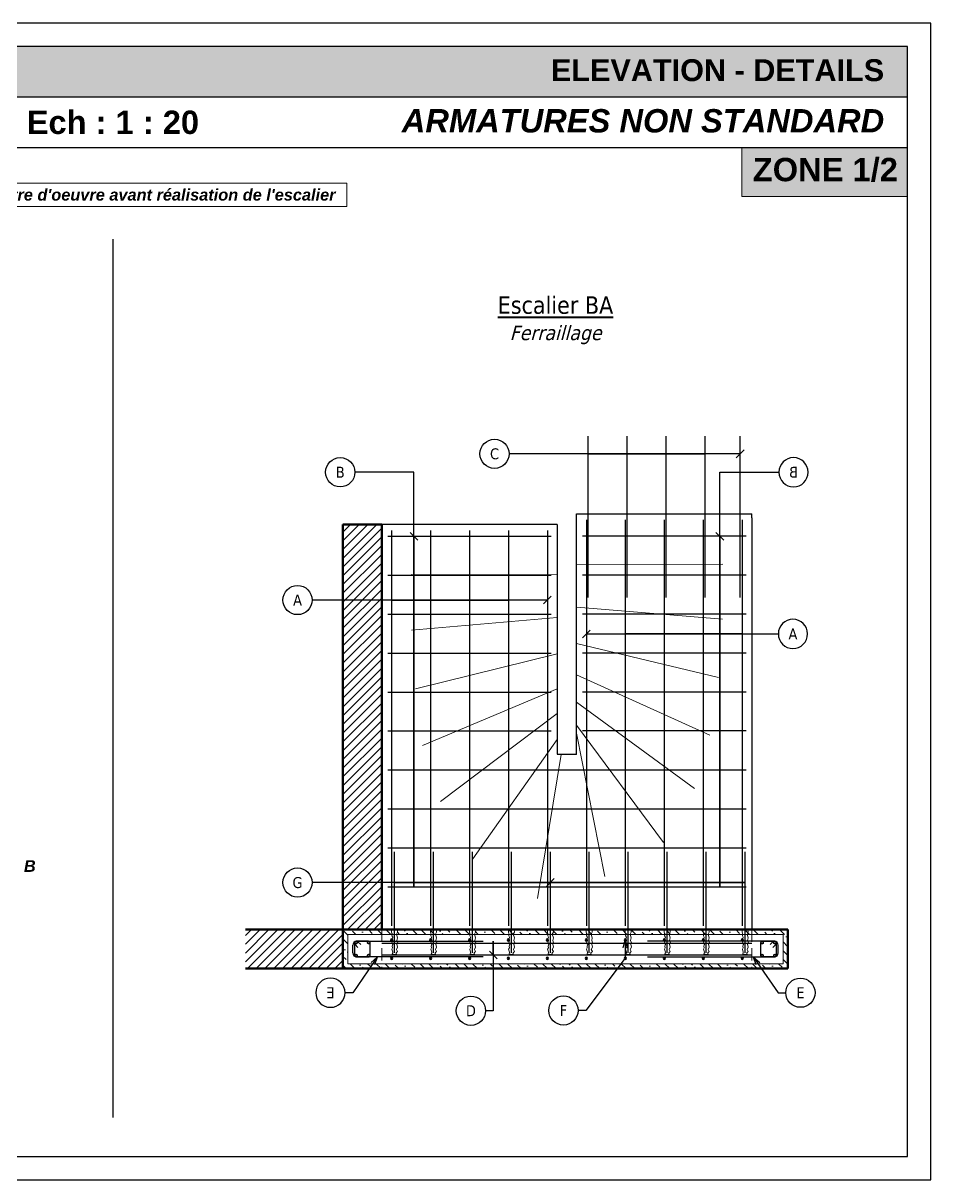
# Model space of a CAD drawing. Header units: millimetres. Extents: x 1206 to 5166, y 1455 to 2049.
# Drawn here: x 1580 to 2046, y 1455 to 2049 of the extents above; entities that cross this region are included whole.
import ezdxf
from ezdxf import colors
from ezdxf.entities.mleader import LeaderData, LeaderLine
from ezdxf.enums import TextEntityAlignment as Align
from ezdxf.math import Vec2, Vec3

# ---------------------------------------------------------------- set-up
doc = ezdxf.new("R2010")
doc.units = ezdxf.units.MM
doc.linetypes.add('CACHE', pattern=[9.525, 6.35, -3.175])
doc.linetypes.add('IMPORT-Pointillé', pattern=[150, 75, -75])
for name, color, linetype in [('ABAK_A-ANNOT', 7, 'Continuous'), ('ABAK_A-ANNOT FERRAILLAGES', 7, 'Continuous'), ('ABAK_BA-FERRAILLAGES', 1, 'Continuous'), ('ABAK_BA-FERRAILLAGES CACHES', 7, 'CACHE')]:
    doc.layers.add(name, color=color, linetype=linetype)
for name, color, linetype, lineweight in [('ABAK_A-CARTOUCHE', 7, 'Continuous', 20), ('ABAK_A-COTA', 7, 'Continuous', 18), ('ABAK_A-HACHURES', 253, 'Continuous', 15), ('ABAK_A-TITRES', 150, 'Continuous', 40), ('ABAK_BC-COFFRAGE-CA', 7, 'CACHE', 15), ('ABAK_BC-COFFRAGE-CO', 7, 'Continuous', 50), ('ABAK_BC-COFFRAGE-FIN', 5, 'Continuous', 15), ('ABAK_BC-COFFRAGE-VU', 7, 'Continuous', 30), ('ABAK_BC-EXISTANT', 252, 'Continuous', 15), ('ABAK_Hachures', 252, 'Continuous', 15)]:
    doc.layers.add(name, color=color, linetype=linetype, lineweight=lineweight)
doc.styles.add('ABAK_ANNO_BA', font='tahoma.ttf', dxfattribs={"height": 0.3})
doc.styles.add('ABAK_TXT', font='tahoma.ttf')
doc.styles.get("Standard").update_dxf_attribs({"font": 'arial.ttf'})

# ---------------------------------------------------------------- blocks, each defined once
blk = doc.blocks.new('*U84')
at = {"layer": 'ABAK_A-ANNOT', "true_color": 0xffcc00, "transparency": 33554687}
h = blk.add_hatch(color=40, dxfattribs=at)
h.dxf.hatch_style = 1
h.paths.add_polyline_path([(76, -12), (76, -38), (828, -38), (828, -12)])
at = {"layer": 'ABAK_A-HACHURES', "true_color": 0xa9d08e, "transparency": 33554687}
h = blk.add_hatch(color=63, dxfattribs=at)
h.dxf.hatch_style = 1
h.paths.add_polyline_path([(828, -89), (828, -64), (743.02, -64), (743.02, -89)])
for p, q in [((828, -64), (728, -64)), ((743.02, -64), (743.02, -89)), ((743.02, -89), (828, -89))]:
    blk.add_line(p, q)
at = {"layer": 'ABAK_A-ANNOT'}
for p, q in [((828, -12), (12, -12)), ((828, -581.97), (828, -12)), ((828, -38), (76, -38)), ((828, -64), (76, -64)), ((12, -581.97), (828, -581.97))]:
    blk.add_line(p, q, dxfattribs=at)
blk.add_lwpolyline([(840, 0), (0, 0), (0, -593.97), (840, -593.97)], close=True, dxfattribs=at)
at = {"layer": 'ABAK_A-CARTOUCHE', "char_height": 12, "attachment_point": 5, "style": 'ABAK_ANNO_BA'}
for s, insert, width in [('\\pxqc;{\\fArial|b1|i0|c0|p34;Ech : 1 : 20}', (420, -51), 302.4189), ('{\\fArial|b1|i0|c0|p34;ZONE 1/2}', (785.83, -75.36), 83.7193)]:
    blk.add_mtext(s, dxfattribs=dict(at, insert=insert, width=width))
blk = doc.blocks.new('*U89')
at = {"layer": 'ABAK_BA-FERRAILLAGES', "extrusion": (0, 0, -1)}
h = blk.add_hatch(color=256, dxfattribs=at)
h.dxf.hatch_style = 1
h.paths.add_polyline_path([(0.56, 4.94, -1), (-0.56, 4.5, -1)])
h = blk.add_hatch(color=256, dxfattribs=at)
h.dxf.hatch_style = 1
h.paths.add_polyline_path([(0.56, -4.94, 1), (-0.56, -4.5, 1)])
for centre in [(0, 4.72), (0, -4.72)]:
    blk.add_circle(centre, 0.6, dxfattribs=at)
blk = doc.blocks.new('*U91')
at = {"layer": 'ABAK_A-COTA', "color": 0, "linetype": 'ByBlock', "lineweight": -2, "transparency": 16777216}
for p in [(0, 0), (20, 0), (40, 0), (60, 0), (80, 0), (100, 0), (120, 0), (140, 0), (160, 0), (180, 0)]:
    blk.add_blockref('*U89', p, dxfattribs=at)
blk = doc.blocks.new('*U92')
at = {"layer": 'ABAK_BA-FERRAILLAGES'}
blk.add_line((0.05, -25.57), (0.05, 26.43), dxfattribs=at)
at = {"layer": 'ABAK_BC-EXISTANT'}
for p, q in [((-1.49, -13.89), (-1.74, -13.57)), ((-1.49, -14.75), (-1.49, -13.89)), ((-1.33, -15.58), (-1.49, -14.75)), ((-1.06, -15.85), (-1.33, -15.58)), ((-1.3, -16.73), (-1.06, -15.85)), ((-0.89, -17.48), (-1.3, -16.73)), ((-1.17, -18.35), (-0.89, -17.48)), ((1.61, -14.82), (1.03, -15.96)), ((1.03, -15.96), (1.6, -17.8)), ((1.6, -17.8), (1.28, -19.14)), ((1.51, -13.57), (1.61, -14.82)), ((-1.36, -23.67), (-0.97, -22.89)), ((-0.86, -25.19), (-1.36, -23.67)), ((-1.3, -20.28), (-0.85, -19.15)), ((-0.75, -21.28), (-1.3, -20.28)), ((-0.85, -19.15), (-1.17, -18.35)), ((-1.12, -22.1), (-0.75, -21.28)), ((-0.97, -22.89), (-1.12, -22.1)), ((1.64, -22.55), (1.06, -23.74)), ((1.06, -23.74), (1.63, -24.76)), ((1.28, -19.14), (1.74, -20.33)), ((1.74, -20.33), (1.31, -20.96)), ((1.31, -20.96), (1.64, -22.55)), ((-1.08, -26.11), (-0.86, -25.19)), ((-0.45, -26.11), (-1.08, -26.11)), ((-0.12, -26.43), (-0.45, -26.11)), ((0.56, -26.24), (-0.12, -26.43)), ((1.04, -26.4), (0.56, -26.24)), ((1.63, -24.76), (0.92, -25.47)), ((0.92, -25.47), (1.04, -26.4))]:
    blk.add_line(p, q, dxfattribs=at)
blk = doc.blocks.new('*U93')
at = {"layer": 'ABAK_BA-FERRAILLAGES', "color": 0, "linetype": 'ByBlock', "lineweight": -2, "transparency": 16777216}
for p in [(0, 0), (20, 0), (40, 0), (60, 0), (80, 0), (100, 0), (120, 0), (140, 0), (160, 0), (180, 0)]:
    blk.add_blockref('*U92', p, dxfattribs=at)
blk = doc.blocks.new('_TagCircle')
at = {"color": 0, "linetype": 'ByBlock', "lineweight": -2, "transparency": 16777216}
blk.add_circle((0, 0), 0.125, dxfattribs=at)
at = {"layer": 'ABAK_A-COTA', "color": 0, "transparency": 16777216, "style": 'ABAK_ANNO_BA'}
blk.add_attdef('NUMEROETIQUETTE', text='', height=0.09375, dxfattribs=at).set_placement((0, -0.046875), align=Align.CENTER)
blk = doc.blocks.new('_Oblique')
at = {"color": 0, "linetype": 'ByBlock', "lineweight": -2}
blk.add_line((-0.5, -0.5), (0.5, 0.5), dxfattribs=at)
blk = doc.blocks.new('_Open30')
at = {"color": 0, "linetype": 'ByBlock', "lineweight": -2}
for p, q in [((-1, 0.27), (0, 0)), ((0, 0), (-1, -0.27)), ((0, 0), (-1, 0))]:
    blk.add_line(p, q, dxfattribs=at)

msp = doc.modelspace()

# ---------------------------------------------------------------- hatches: boundary and pattern name
at = {"layer": 'ABAK_Hachures'}
h = msp.add_hatch(dxfattribs=at)
h.set_pattern_fill('ANSI31', color=256)
h.set_pattern_definition([(45, (-24771.0232, 5181.1097), (-2.24506403, 2.24506403), [])])
h.paths.add_polyline_path([(1744.39, 1583.67), (1764.39, 1583.67), (1764.39, 1791.67), (1744.39, 1791.67)])
h.paths.add_polyline_path([(1694.39, 1583.67), (1744.39, 1583.67), (1744.39, 1563.67), (1694.39, 1563.67)])
at = {"layer": 'ABAK_Hachures', "transparency": 33554687}
h = msp.add_hatch(dxfattribs=at)
h.set_pattern_fill('ANSI36', color=256, angle=-90)
h.set_pattern_definition([(315, (-24771.0232, 5181.1097), (6.1739261, -1.68379802), [7.9375, -1.5875, 0, -1.5875])])
h.paths.add_polyline_path([(1764.39, 1583.67), (1744.39, 1583.67), (1744.39, 1563.67), (1764.39, 1563.67), (1764.39, 1566.17), (1746.89, 1566.17), (1746.89, 1581.17), (1761.89, 1581.17), (1764.39, 1581.17)])
h.paths.add_polyline_path([(1954.39, 1583.67), (1859.39, 1583.67), (1764.39, 1583.67), (1764.39, 1581.17), (1954.39, 1581.17)])
h.paths.add_polyline_path([(1972.89, 1583.67), (1954.39, 1583.67), (1954.39, 1581.17), (1970.39, 1581.17), (1970.39, 1566.17), (1954.39, 1566.17), (1954.39, 1563.67), (1972.89, 1563.67)])
h.paths.add_polyline_path([(1954.39, 1566.17), (1764.39, 1566.17), (1764.39, 1563.67), (1954.39, 1563.67)])

# ---------------------------------------------------------------- linework, layer by layer
at = {"layer": 'ABAK_A-ANNOT'}
msp.add_line((1626.27, 1938.22), (1626.27, 1487.17), dxfattribs=at)
at = {"layer": 'ABAK_BA-FERRAILLAGES'}
for p, q in [((1870.39, 1754.13), (1870.39, 1837.13)), ((1890.39, 1754.13), (1890.39, 1837.13)), ((1910.39, 1754.13), (1910.39, 1837.13)), ((1930.39, 1754.13), (1930.39, 1837.13)), ((1948.39, 1754.13), (1948.39, 1837.13)), ((1869.39, 1794.13), (1869.39, 1585.67)), ((1889.39, 1794.13), (1889.39, 1585.67)), ((1909.39, 1794.13), (1909.39, 1585.67)), ((1929.39, 1794.13), (1929.39, 1585.67)), ((1949.39, 1794.13), (1949.39, 1585.67)), ((1769.39, 1788.67), (1769.39, 1585.67)), ((1789.39, 1788.67), (1789.39, 1585.67)), ((1809.39, 1788.67), (1809.39, 1585.67)), ((1829.39, 1788.67), (1829.39, 1585.67)), ((1849.39, 1788.67), (1849.39, 1585.67)), ((1767.39, 1785.67), (1851.39, 1785.67)), ((1951.39, 1785.67), (1867.39, 1785.67)), ((1767.39, 1765.67), (1851.39, 1765.67)), ((1951.39, 1765.67), (1867.39, 1765.67)), ((1767.39, 1745.67), (1851.39, 1745.67)), ((1951.39, 1745.67), (1867.39, 1745.67)), ((1767.39, 1725.67), (1851.39, 1725.67)), ((1951.39, 1725.67), (1867.39, 1725.67)), ((1767.39, 1705.67), (1851.39, 1705.67)), ((1951.39, 1705.67), (1867.39, 1705.67)), ((1767.39, 1685.67), (1851.39, 1685.67)), ((1951.39, 1685.67), (1867.39, 1685.67)), ((1767.39, 1665.67), (1951.39, 1665.67)), ((1767.39, 1645.67), (1951.39, 1645.67)), ((1767.39, 1625.67), (1951.39, 1625.67)), ((1767.39, 1605.67), (1951.39, 1605.67)), ((1749.42, 1571.67), (1749.42, 1575.67)), ((1751.42, 1577.67), (1816.42, 1577.67)), ((1764.39, 1576.67), (1954.39, 1576.67)), ((1965.86, 1577.67), (1900.86, 1577.67)), ((1967.86, 1571.67), (1967.86, 1575.67)), ((1816.42, 1569.67), (1751.42, 1569.67)), ((1764.39, 1570.67), (1954.39, 1570.67)), ((1900.86, 1569.67), (1965.86, 1569.67))]:
    msp.add_line(p, q, dxfattribs=at)
for centre, start, end in [((1751.42, 1575.67), 90, 180), ((1965.86, 1575.67), 0, 90), ((1751.42, 1571.67), 180, 270), ((1965.86, 1571.67), 270, 0)]:
    msp.add_arc(centre, 2, start, end, dxfattribs=at)
at = {"layer": 'ABAK_BA-FERRAILLAGES CACHES'}
for points in [[(1750.39, 1576.67), (1750.39, 1570.67, 0.414214), (1751.39, 1569.67), (1757.39, 1569.67, 0.414214), (1758.39, 1570.67), (1758.39, 1576.67, 0.414214), (1757.39, 1577.67), (1751.39, 1577.67, 0.668179)], [(1753.51, 1575.96), (1752.1, 1577.38, 0.996511), (1750.68, 1575.97)], [(1966.89, 1576.67), (1966.89, 1570.67, -0.414214), (1965.89, 1569.67), (1959.89, 1569.67, -0.414214), (1958.89, 1570.67), (1958.89, 1576.67, -0.414214), (1959.89, 1577.67), (1965.89, 1577.67, -0.668179)], [(1963.77, 1575.96), (1965.18, 1577.38, -0.996511), (1966.6, 1575.97)]]:
    msp.add_lwpolyline(points, format="xyb", dxfattribs=at)
for points in [[(1750.68, 1575.96), (1752.1, 1574.55)], [(1966.6, 1575.96), (1965.18, 1574.55)]]:
    msp.add_lwpolyline(points, dxfattribs=at)
for centre in [(1751.11, 1576.95), (1757.67, 1576.95), (1959.61, 1576.95), (1966.17, 1576.95), (1751.11, 1570.39), (1757.67, 1570.39), (1959.61, 1570.39), (1966.17, 1570.39)]:
    msp.add_circle(centre, 0.6, dxfattribs=at)
at = {"layer": 'ABAK_BC-COFFRAGE-CA'}
for p, q in [((1764.39, 1583.67), (1764.39, 1563.67)), ((1954.39, 1583.67), (1954.39, 1563.67))]:
    msp.add_line(p, q, dxfattribs=at)
at = {"layer": 'ABAK_BC-COFFRAGE-CO'}
for p, q in [((1764.39, 1791.67), (1744.39, 1791.67)), ((1744.39, 1791.67), (1744.39, 1563.67)), ((1764.39, 1583.67), (1764.39, 1791.67)), ((1694.39, 1583.67), (1744.39, 1583.67)), ((1744.39, 1583.67), (1972.89, 1583.67)), ((1954.39, 1583.67), (1972.89, 1583.67)), ((1972.89, 1583.67), (1972.89, 1563.67)), ((1694.39, 1563.67), (1972.89, 1563.67))]:
    msp.add_line(p, q, dxfattribs=at)
at = {"layer": 'ABAK_BC-COFFRAGE-FIN', "linetype": 'IMPORT-Pointillé'}
for p, q in [((1864.39, 1771.23), (1954.39, 1771.43)), ((1854.39, 1765.77), (1764.39, 1765.97)), ((1864.56, 1749.33), (1954.56, 1741.73)), ((1854.39, 1743.96), (1764.56, 1736.18)), ((1864.39, 1730.59), (1954.39, 1708.99)), ((1854.39, 1725.31), (1764.39, 1703.11)), ((1864.39, 1714.43), (1954.39, 1673.83)), ((1854.39, 1707.3), (1764.39, 1669.3)), ((1864.39, 1700.41), (1954.39, 1634.61)), ((1854.39, 1694.66), (1764.39, 1626.86)), ((1864.39, 1688.7), (1942.05, 1583.67)), ((1854.39, 1681.3), (1785.49, 1583.67)), ((1864.39, 1684.46), (1884.3, 1583.67)), ((1856.4, 1673.67), (1841.6, 1583.67))]:
    msp.add_line(p, q, dxfattribs=at)
at = {"layer": 'ABAK_BC-COFFRAGE-VU'}
for p, q in [((1864.39, 1797.13), (1954.39, 1797.13)), ((1864.39, 1795.13), (1864.39, 1797.13)), ((1864.39, 1673.67), (1864.39, 1795.13)), ((1954.39, 1795.13), (1954.39, 1797.13)), ((1954.39, 1795.13), (1954.39, 1583.67)), ((1764.39, 1791.67), (1764.39, 1583.67)), ((1854.39, 1791.67), (1764.39, 1791.67)), ((1764.39, 1791.67), (1764.39, 1583.67)), ((1854.39, 1791.67), (1854.39, 1673.77)), ((1864.39, 1673.67), (1854.39, 1673.67))]:
    msp.add_line(p, q, dxfattribs=at)
at = {"layer": 'ABAK_Hachures', "transparency": 33554687}
for p, q in [((1746.89, 1581.17), (1761.89, 1581.17)), ((1746.89, 1566.17), (1746.89, 1581.17)), ((1954.39, 1581.17), (1761.89, 1581.17)), ((1970.39, 1581.17), (1954.39, 1581.17)), ((1970.39, 1566.17), (1970.39, 1581.17)), ((1970.39, 1566.17), (1746.89, 1566.17))]:
    msp.add_line(p, q, dxfattribs=at)

# ---------------------------------------------------------------- block references
at = {"layer": 'ABAK_A-COTA'}
msp.add_blockref('*U91', (1769.39, 1573.67), dxfattribs=at)
at = {"layer": 'ABAK_BA-FERRAILLAGES'}
msp.add_blockref('*U93', (1770.84, 1597.24), dxfattribs=at)
at = {"layer": 'ABAK_Hachures'}
msp.add_blockref('*U84', (1206.27, 2049.14), dxfattribs=at)

# ---------------------------------------------------------------- texts
at = {"layer": 'ABAK_A-CARTOUCHE', "style": 'ABAK_ANNO_BA'}
for s, insert, char_height, width, attachment_point in [('\\pxqr;{\\fArial|b1|i0|c0|p34;ELEVATION - DETAILS}', (1871.09, 2024.91), 11.25, 302.4189, 5), ('\\pxqr;{\\fArial|b1|i1|c0|p34;B}', (1580.65, 1613.32), 6, 6, 7)]:
    msp.add_mtext(s, dxfattribs=dict(at, insert=insert, char_height=char_height, width=width, attachment_point=attachment_point))
at = {"layer": 'ABAK_A-CARTOUCHE', "color": 1, "insert": (1871.09, 1998.91), "char_height": 12, "width": 302.4189, "attachment_point": 5, "style": 'ABAK_ANNO_BA'}
msp.add_mtext('\\pxqr;{\\fArial|b1|i1|c0|p34;ARMATURES NON STANDARD}', dxfattribs=at)
at = {"layer": 'ABAK_A-CARTOUCHE', "color": 1, "insert": (1591.41, 1960.11), "char_height": 6, "width": 303.8155, "attachment_point": 5, "style": 'ABAK_ANNO_BA', "bg_fill": 16, "box_fill_scale": 1.5, "bg_fill_color": 256, "bg_fill_transparency": 0}
msp.add_mtext("\\pxqc;{\\fArial|b1|i1|c0|p34;Plan et coupe à valider par le maître d'oeuvre avant réalisation de l'escalier}", dxfattribs=at)
at = {"layer": 'ABAK_A-TITRES', "insert": (1853.53, 1896.55), "char_height": 9, "attachment_point": 5, "style": 'ABAK_TXT'}
msp.add_mtext_dynamic_manual_height_columns('{\\LEscalier BA \\fTahoma|b0|i1|c0|p34;\\H0.83333x;\\lFerraillage}', width=76.5312, gutter_width=2.5, heights=[0], dxfattribs=at)

# ---------------------------------------------------------------- leaders
at = {"layer": 'ABAK_A-ANNOT FERRAILLAGES'}
ml = msp.add_multileader_block('Standard', dxfattribs=at)
ml.set_content('_TagCircle', color=256, scale=60)
ml.set_attribute('NUMEROETIQUETTE', 'C', width=0)
ml.set_leader_properties(color=256, linetype='ByLayer', lineweight=-1)
ml.set_arrow_properties(name='OBLIQUE')
ml.build(insert=Vec2(0, 0))
ml.multileader.update_dxf_attribs({"text_left_attachment_type": 6, "text_right_attachment_type": 6, "dogleg_length": 0.2, "scale": 20})
ctx = ml.context
ctx.base_point, ctx.scale, ctx.char_height, ctx.landing_gap_size, ctx.plane_origin = Vec3(1814.74, 1827.99), 20, 6, 1.8, Vec3(1924.73, 1748.58)
ctx.left_attachment, ctx.right_attachment = 6, 6
notes = []
notes.append((ctx, [(0, (1, 1, 0), (1833.74, 1827.99), (-1, 0), 4, [(5, [(1948.39, 1827.99), (1870.55, 1827.99), (1890.55, 1827.99), (1910.55, 1827.99), (1930.55, 1827.99), (1930.55, 1827.99)], 0, [])])]))
ctx.block.insert = Vec3(1822.24, 1827.99)
ml = msp.add_multileader_block('Standard', dxfattribs=at)
ml.set_content('_TagCircle', color=256, scale=60)
ml.set_attribute('NUMEROETIQUETTE', 'B', width=0)
ml.set_leader_properties(color=256, linetype='ByLayer', lineweight=-1)
ml.set_arrow_properties(name='OBLIQUE')
ml.build(insert=Vec2(0, 0))
ml.multileader.update_dxf_attribs({"text_left_attachment_type": 6, "text_right_attachment_type": 6, "dogleg_length": 0.2, "scale": 20})
ctx = ml.context
ctx.base_point, ctx.scale, ctx.char_height, ctx.landing_gap_size, ctx.plane_origin = Vec3(1735.53, 1818.53), 20, 6, 1.8, Vec3(1752.75, 1646.31)
ctx.left_attachment, ctx.right_attachment = 6, 6
notes.append((ctx, [(0, (1, 1, 0), (1780.84, 1818.53), (-1, 0), 30.31, [(9, [(1780.84, 1785.67), (1780.84, 1725.67), (1780.84, 1765.67), (1780.84, 1745.67), (1780.84, 1705.67), (1780.84, 1685.67), (1780.84, 1665.67), (1780.84, 1645.67), (1780.84, 1625.67), (1780.84, 1605.67)], 0, [])])]))
ctx.block.insert = Vec3(1743.03, 1818.53)
ml = msp.add_multileader_block('Standard', dxfattribs=at)
ml.set_content('_TagCircle', color=256, scale=-60)
ml.set_attribute('NUMEROETIQUETTE', 'B', width=0)
ml.set_leader_properties(color=256, linetype='ByLayer', lineweight=-1)
ml.set_arrow_properties(name='OBLIQUE')
ml.build(insert=Vec2(0, 0))
ml.multileader.update_dxf_attribs({"text_left_attachment_type": 6, "text_right_attachment_type": 6, "dogleg_length": 0.2, "scale": 20})
ctx = ml.context
ctx.base_point, ctx.scale, ctx.char_height, ctx.landing_gap_size, ctx.plane_origin = Vec3(1968.25, 1818.53), 20, 6, 1.8, Vec3(1966.03, 1646.31)
ctx.left_attachment, ctx.right_attachment, ctx.text_align_type = 6, 6, 2
notes.append((ctx, [(0, (1, 1, 0), (1937.94, 1818.53), (1, 0), 30.31, [(9, [(1937.94, 1785.67), (1937.94, 1725.67), (1937.94, 1765.67), (1937.94, 1745.67), (1937.94, 1705.67), (1937.94, 1685.67), (1937.94, 1665.67), (1937.94, 1645.67), (1937.94, 1625.67), (1937.94, 1605.67)], 0, [])])]))
ctx.block.insert, ctx.block.scale = Vec3(1975.75, 1818.53), Vec3(-60, 60, 60)
ml = msp.add_multileader_block('Standard', dxfattribs=at)
ml.set_content('_TagCircle', color=256, scale=60)
ml.set_attribute('NUMEROETIQUETTE', 'A', width=0)
ml.set_leader_properties(color=256, linetype='ByLayer', lineweight=-1)
ml.set_arrow_properties(name='OBLIQUE')
ml.build(insert=Vec2(0, 0))
ml.multileader.update_dxf_attribs({"text_left_attachment_type": 6, "text_right_attachment_type": 6, "dogleg_length": 0.2, "scale": 20})
ctx = ml.context
ctx.base_point, ctx.scale, ctx.char_height, ctx.landing_gap_size, ctx.plane_origin = Vec3(1713.58, 1752.91), 20, 6, 1.8, Vec3(1823.57, 1673.51)
ctx.left_attachment, ctx.right_attachment = 6, 6
notes.append((ctx, [(0, (1, 1, 0), (1732.58, 1752.91), (-1, 0), 4, [(5, [(1849.39, 1752.91), (1769.39, 1752.91), (1789.39, 1752.91), (1809.39, 1752.91), (1829.39, 1752.91), (1829.39, 1752.91)], 0, [])])]))
ctx.block.insert = Vec3(1721.08, 1752.91)
ml = msp.add_multileader_block('Standard', dxfattribs=at)
ml.set_content('_TagCircle', color=256, scale=-60)
ml.set_attribute('NUMEROETIQUETTE', 'A', width=0)
ml.set_leader_properties(color=256, linetype='ByLayer', lineweight=-1)
ml.set_arrow_properties(name='OBLIQUE')
ml.build(insert=Vec2(0, 0))
ml.multileader.update_dxf_attribs({"text_left_attachment_type": 6, "text_right_attachment_type": 6, "dogleg_length": 0.2, "scale": 20})
ctx = ml.context
ctx.base_point, ctx.scale, ctx.char_height, ctx.landing_gap_size, ctx.plane_origin = Vec3(1967.96, 1735.5), 20, 6, 1.8, Vec3(1895.21, 1656.09)
ctx.left_attachment, ctx.right_attachment, ctx.text_align_type = 6, 6, 2
notes.append((ctx, [(0, (1, 1, 0), (1963.96, 1735.5), (1, 0), 4, [(5, [(1869.39, 1735.5), (1949.39, 1735.5), (1929.39, 1735.5), (1909.39, 1735.5), (1889.39, 1735.5), (1889.39, 1735.5)], 0, [])])]))
ctx.block.insert, ctx.block.scale = Vec3(1975.46, 1735.5), Vec3(-60, 60, 60)
ml = msp.add_multileader_block('Standard', dxfattribs=at)
ml.set_content('_TagCircle', color=256, scale=60)
ml.set_attribute('NUMEROETIQUETTE', 'G', width=0)
ml.set_leader_properties(color=256, linetype='ByLayer', lineweight=-1)
ml.set_arrow_properties(name='OBLIQUE')
ml.build(insert=Vec2(0, 0))
ml.multileader.update_dxf_attribs({"text_left_attachment_type": 6, "text_right_attachment_type": 6, "dogleg_length": 0.2, "scale": 20})
ctx = ml.context
ctx.base_point, ctx.scale, ctx.char_height, ctx.landing_gap_size, ctx.plane_origin = Vec3(1713.58, 1607.84), 20, 6, 1.8, Vec3(1823.57, 1528.44)
ctx.left_attachment, ctx.right_attachment = 6, 6
notes.append((ctx, [(0, (1, 1, 0), (1732.58, 1607.84), (-1, 0), 4, [(10, [(1850.89, 1607.84), (1770.89, 1607.84), (1790.89, 1607.84), (1810.89, 1607.84), (1830.89, 1607.84), (1830.89, 1607.84), (1870.89, 1607.84), (1890.89, 1607.84), (1910.89, 1607.84), (1930.89, 1607.84), (1950.89, 1607.84)], 0, [])])]))
ctx.block.insert = Vec3(1721.08, 1607.84)
ml = msp.add_multileader_block('Standard', dxfattribs=at)
ml.set_content('_TagCircle', color=256, scale=60)
ml.set_attribute('NUMEROETIQUETTE', 'D', width=0)
ml.set_leader_properties(color=256, linetype='ByLayer', lineweight=-1)
ml.set_arrow_properties(name='OBLIQUE')
ml.build(insert=Vec2(0, 0))
ml.multileader.update_dxf_attribs({"text_left_attachment_type": 6, "text_right_attachment_type": 6, "dogleg_length": 0.2, "scale": 20})
ctx = ml.context
ctx.base_point, ctx.scale, ctx.char_height, ctx.landing_gap_size, ctx.plane_origin = Vec3(1802.61, 1542.02), 20, 6, 1.8, Vec3(1759.98, 1408.25)
ctx.left_attachment, ctx.right_attachment = 6, 6
notes.append((ctx, [(0, (1, 1, 0), (1821.61, 1542.02), (-1, 0), 4, [(0, [(1821.61, 1570.67), (1821.61, 1577.67)], 0, [])])]))
ctx.block.insert = Vec3(1810.11, 1542.02)
ml = msp.add_multileader_block('Standard', dxfattribs=at)
ml.set_content('_TagCircle', color=256, scale=60)
ml.set_attribute('NUMEROETIQUETTE', 'F', width=0)
ml.set_leader_properties(color=256, linetype='ByLayer', lineweight=-1)
ml.set_arrow_properties(name='OPEN30')
ml.build(insert=Vec2(0, 0))
ml.multileader.update_dxf_attribs({"text_left_attachment_type": 6, "text_right_attachment_type": 6, "dogleg_length": 0.2, "scale": 20})
ctx = ml.context
ctx.base_point, ctx.scale, ctx.char_height, ctx.landing_gap_size, ctx.plane_origin = Vec3(1850.12, 1542.16), 20, 6, 1.8, Vec3(1858.39, 1378.41)
ctx.left_attachment, ctx.right_attachment = 6, 6
notes.append((ctx, [(0, (1, 1, 0), (1869.12, 1542.16), (-1, 0), 4, [(1, [(1889.36, 1578.39), (1889.36, 1568.95)], 0, [])])]))
ctx.block.insert = Vec3(1857.62, 1542.16)
ml = msp.add_multileader_block('Standard', dxfattribs=at)
ml.set_content('_TagCircle', color=256, scale=-60)
ml.set_attribute('NUMEROETIQUETTE', 'E', width=0)
ml.set_leader_properties(color=256, linetype='ByLayer', lineweight=-1)
ml.set_arrow_properties(name='OPEN30')
ml.build(insert=Vec2(0, 0))
ml.multileader.update_dxf_attribs({"text_left_attachment_type": 6, "text_right_attachment_type": 6, "dogleg_length": 0.2, "scale": 20})
ctx = ml.context
ctx.base_point, ctx.scale, ctx.char_height, ctx.landing_gap_size, ctx.plane_origin = Vec3(1730.48, 1551.27), 20, 6, 1.8, Vec3(1765.23, 1389.76)
ctx.left_attachment, ctx.right_attachment, ctx.text_align_type = 6, 6, 2
notes.append((ctx, [(1, (1, 1, 0), (1749.48, 1551.27), (-1, 0), 4, [(0, [(1762.03, 1569.54)], 0, [])])]))
ctx.block.insert, ctx.block.scale = Vec3(1737.98, 1551.27), Vec3(-60, 60, 60)
ml = msp.add_multileader_block('Standard', dxfattribs=at)
ml.set_content('_TagCircle', color=256, scale=60)
ml.set_attribute('NUMEROETIQUETTE', 'E', width=0)
ml.set_leader_properties(color=256, linetype='ByLayer', lineweight=-1)
ml.set_arrow_properties(name='OPEN30')
ml.build(insert=Vec2(0, 0))
ml.multileader.update_dxf_attribs({"text_left_attachment_type": 6, "text_right_attachment_type": 6, "dogleg_length": 0.2, "scale": 20})
ctx = ml.context
ctx.base_point, ctx.scale, ctx.char_height, ctx.landing_gap_size, ctx.plane_origin = Vec3(1971.8, 1551.27), 20, 6, 1.8, Vec3(1952.05, 1389.76)
ctx.left_attachment, ctx.right_attachment = 6, 6
notes.append((ctx, [(1, (1, 1, 0), (1967.8, 1551.27), (1, 0), 4, [(0, [(1955.25, 1569.54)], 0, [])])]))
ctx.block.insert = Vec3(1979.3, 1551.27)
for ctx, leaders in notes:
    for number, flags, end, landing, length, lines in leaders:
        leader = LeaderData()
        leader.index, (leader.has_last_leader_line, leader.has_dogleg_vector, leader.attachment_direction) = number, flags
        leader.last_leader_point, leader.dogleg_vector, leader.dogleg_length = Vec3(end), Vec3(landing), length
        for number, points, colour, breaks in lines:
            line = LeaderLine()
            line.index, line.vertices, line.color, line.breaks = number, Vec3.list(points), colors.encode_raw_color(colour), breaks
            leader.lines.append(line)
        ctx.leaders.append(leader)

doc.saveas('drawing.dxf')
